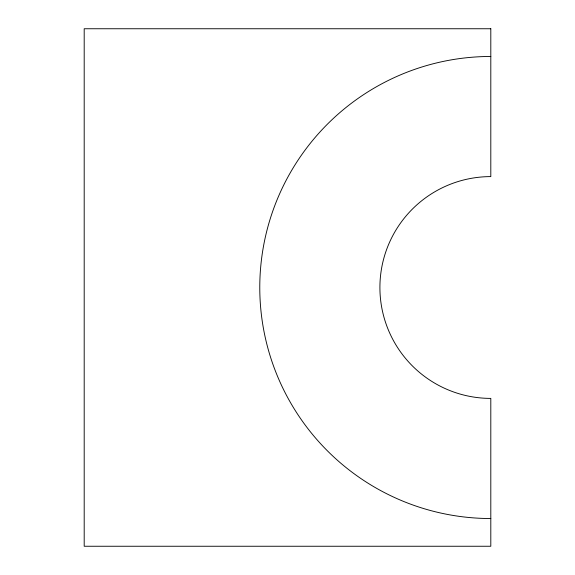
<?xml version="1.0" encoding="UTF-8"?>
<svg xmlns="http://www.w3.org/2000/svg" width="575" height="575" viewBox="0 0 575 575"><rect width="100%" height="100%" fill="white"/><g stroke="black" fill="none" stroke-linecap="round" stroke-linejoin="round"><path stroke-width="0.86" d="M490.806 518.528A231.028 231.028 0 0 1 259.778 287.5A231.028 231.028 0 0 1 490.806 56.472M490.806 28.75L84.194 28.75L84.194 546.25L490.806 546.25L490.806 398.396A110.896 110.896 0 0 1 379.91 287.5A110.896 110.896 0 0 1 490.806 176.604L490.806 28.75"/></g></svg>
